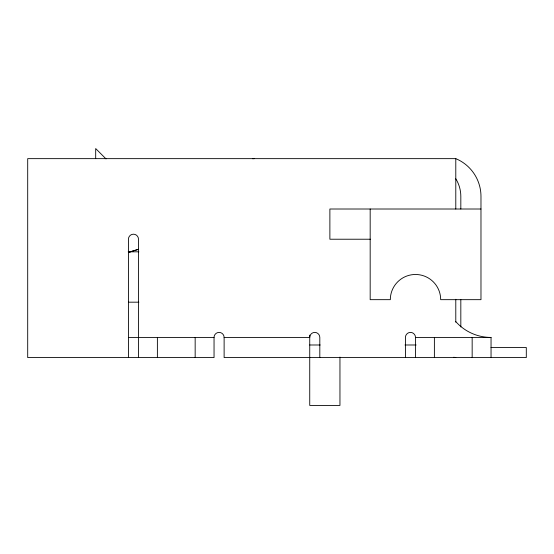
<?xml version="1.0" encoding="UTF-8"?>
<svg xmlns="http://www.w3.org/2000/svg" width="554" height="554" viewBox="0 0 554 554"><rect width="100%" height="100%" fill="white"/><g stroke="black" fill="none" stroke-linecap="round" stroke-linejoin="round"><path stroke-width="0.83" d="M252.617 158.735L254.334 158.645M370.176 209.01L370.176 299.666L390.321 299.666A25.179 25.179 0 0 1 415.5 274.479A25.179 25.179 0 0 1 440.679 299.666L480.976 299.666L480.976 196.421A40.92 40.92 0 0 0 455.79 158.645L27.7 158.645L27.7 357.579L214.045 357.579L214.045 337.434A5.034 5.034 0 0 1 219.079 332.4A5.034 5.034 0 0 1 224.121 337.434L309.734 337.434A5.034 5.034 0 0 1 314.776 332.4A5.034 5.034 0 0 1 319.81 337.434L319.81 357.579M480.976 209.01L329.879 209.01L329.879 239.224L370.411 239.224M128.203 251.821L138.888 251.821M128.535 302.179L138.888 302.179M128.424 337.434L214.045 337.434M405.424 357.579L405.424 337.434A5.034 5.034 0 0 1 410.466 332.4A5.034 5.034 0 0 1 415.5 337.434L491.045 337.434L491.045 357.579M309.734 344.99L320.205 344.99M404.96 344.99L416.165 344.99M490.983 347.51L526.3 347.51L526.3 357.579L224.121 357.579L224.121 337.434M106.022 158.908L95.69 148.576L95.69 158.645M472.16 337.434L472.16 357.579M460.824 209.01L460.824 196.421A33.365 33.365 0 0 0 455.79 178.79M460.824 299.582L460.824 326.971M455.79 158.645L455.79 209.01M455.79 299.305L455.79 322.165M434.384 337.434L434.384 357.579M415.5 337.434L415.5 357.579M339.955 357.081L339.955 405.424L309.734 405.424L309.734 335.115M195.16 337.434L195.16 357.579M157.384 337.434L157.384 357.579M138.5 357.579L138.5 239.224A5.034 5.034 0 0 0 133.466 234.19A5.034 5.034 0 0 0 128.424 239.224L128.424 357.579M455.79 357.579A5.034 5.034 0 0 1 453.864 357.198M129.054 252.292A204.488 204.488 0 0 1 138.638 249.348M129.027 252.208A204.599 204.599 0 0 1 138.618 249.265M491.045 337.434A47.201 47.201 0 0 1 455.79 321.618"/></g></svg>
